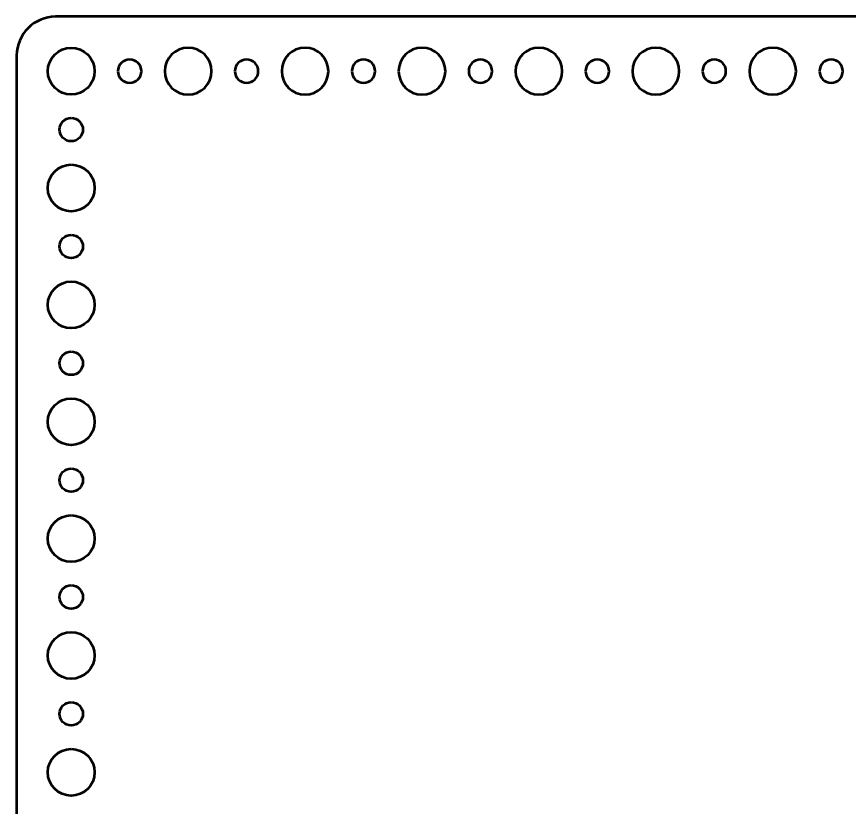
# Model space of a CAD drawing. Header units: centimetres. Extents: x -31.4 to 31.4, y -20.9 to 20.9.
# Drawn here: x -31.45 to -20.77, y 10.8 to 20.95 of the extents above; entities that cross this region are included whole.
import ezdxf

# ---------------------------------------------------------------- set-up
doc = ezdxf.new("R2010")
doc.units = ezdxf.units.CM
doc.header["$MEASUREMENT"] = 0
doc.layers.add('Layer 1', color=7, linetype='Continuous')

msp = doc.modelspace()

# ---------------------------------------------------------------- linework, layer by layer
at = {"layer": 'Layer 1', "lineweight": 53}
for centre, major_axis in [((-30.74999, 20.24999), (0, 0.30001)), ((-30.75, 19.5), (0, 0.15)), ((-30.74999, 18.74999), (0, 0.30001)), ((-30.75, 18), (0, 0.15)), ((-30.74999, 17.24999), (0, 0.30001)), ((-30.75, 16.5), (0, 0.15)), ((-30.74999, 15.74999), (0, 0.30001)), ((-30.75, 15), (0, 0.15)), ((-30.74999, 14.24999), (0, 0.30001)), ((-30.75, 13.5), (0, 0.15)), ((-30.74999, 12.74999), (0, 0.30001)), ((-30.75, 12), (0, 0.15)), ((-30.74999, 11.24999), (0, 0.30001))]:
    msp.add_ellipse(centre, major_axis=major_axis, ratio=1, dxfattribs=at)
for points, knots in [([(-31.45, 0.55), (-31.45, 0.55), (-31.45, 20.45), (-31.45, 20.45), (-31.45, 20.45), (-31.45, 20.72614), (-31.22614, 20.95), (-30.95, 20.95), (-30.95, 20.95), (-30.95, 20.95), (-11.05, 20.95), (-11.05, 20.95), (-11.05, 20.95), (-10.77386, 20.95), (-10.55, 20.72614), (-10.55, 20.45), (-10.55, 20.45), (-10.55, 20.45), (-10.55, 0.55), (-10.55, 0.55), (-10.55, 0.55), (-10.55, 0.27386), (-10.77386, 0.05), (-11.05, 0.05), (-11.05, 0.05), (-11.05, 0.05), (-30.95, 0.05), (-30.95, 0.05), (-30.95, 0.05), (-31.22614, 0.05), (-31.45, 0.27386), (-31.45, 0.55)], [0, 0, 0, 0, 0.11111111, 0.11111111, 0.11111111, 0.11111111, 0.22222222, 0.22222222, 0.22222222, 0.22222222, 0.33333333, 0.33333333, 0.33333333, 0.33333333, 0.44444444, 0.44444444, 0.44444444, 0.44444444, 0.55555556, 0.55555556, 0.55555556, 0.55555556, 0.66666667, 0.66666667, 0.66666667, 0.66666667, 0.77777778, 0.77777778, 0.77777778, 0.77777778, 1, 1, 1, 1]), ([(-29.55, 20.25), (-29.55, 20.41569), (-29.41569, 20.55), (-29.25, 20.55), (-29.25, 20.55), (-29.08431, 20.55), (-28.95, 20.41569), (-28.95, 20.25), (-28.95, 20.25), (-28.95, 20.08431), (-29.08431, 19.95), (-29.25, 19.95), (-29.25, 19.95), (-29.41569, 19.95), (-29.55, 20.08431), (-29.55, 20.25)], [0, 0, 0, 0, 0.2, 0.2, 0.2, 0.2, 0.4, 0.4, 0.4, 0.4, 0.6, 0.6, 0.6, 0.6, 1, 1, 1, 1]), ([(-28.05, 20.25), (-28.05, 20.41569), (-27.91569, 20.55), (-27.75, 20.55), (-27.75, 20.55), (-27.58431, 20.55), (-27.45, 20.41569), (-27.45, 20.25), (-27.45, 20.25), (-27.45, 20.08431), (-27.58431, 19.95), (-27.75, 19.95), (-27.75, 19.95), (-27.91569, 19.95), (-28.05, 20.08431), (-28.05, 20.25)], [0, 0, 0, 0, 0.2, 0.2, 0.2, 0.2, 0.4, 0.4, 0.4, 0.4, 0.6, 0.6, 0.6, 0.6, 1, 1, 1, 1]), ([(-26.55, 20.25), (-26.55, 20.41569), (-26.41569, 20.55), (-26.25, 20.55), (-26.25, 20.55), (-26.08431, 20.55), (-25.95, 20.41569), (-25.95, 20.25), (-25.95, 20.25), (-25.95, 20.08431), (-26.08431, 19.95), (-26.25, 19.95), (-26.25, 19.95), (-26.41569, 19.95), (-26.55, 20.08431), (-26.55, 20.25)], [0, 0, 0, 0, 0.2, 0.2, 0.2, 0.2, 0.4, 0.4, 0.4, 0.4, 0.6, 0.6, 0.6, 0.6, 1, 1, 1, 1]), ([(-25.05, 20.25), (-25.05, 20.41569), (-24.91569, 20.55), (-24.75, 20.55), (-24.75, 20.55), (-24.58431, 20.55), (-24.45, 20.41569), (-24.45, 20.25), (-24.45, 20.25), (-24.45, 20.08431), (-24.58431, 19.95), (-24.75, 19.95), (-24.75, 19.95), (-24.91569, 19.95), (-25.05, 20.08431), (-25.05, 20.25)], [0, 0, 0, 0, 0.2, 0.2, 0.2, 0.2, 0.4, 0.4, 0.4, 0.4, 0.6, 0.6, 0.6, 0.6, 1, 1, 1, 1]), ([(-23.55, 20.25), (-23.55, 20.41569), (-23.41569, 20.55), (-23.25, 20.55), (-23.25, 20.55), (-23.08431, 20.55), (-22.95, 20.41569), (-22.95, 20.25), (-22.95, 20.25), (-22.95, 20.08431), (-23.08431, 19.95), (-23.25, 19.95), (-23.25, 19.95), (-23.41569, 19.95), (-23.55, 20.08431), (-23.55, 20.25)], [0, 0, 0, 0, 0.2, 0.2, 0.2, 0.2, 0.4, 0.4, 0.4, 0.4, 0.6, 0.6, 0.6, 0.6, 1, 1, 1, 1]), ([(-22.05, 20.25), (-22.05, 20.41569), (-21.91569, 20.55), (-21.75, 20.55), (-21.75, 20.55), (-21.58431, 20.55), (-21.45, 20.41569), (-21.45, 20.25), (-21.45, 20.25), (-21.45, 20.08431), (-21.58431, 19.95), (-21.75, 19.95), (-21.75, 19.95), (-21.91569, 19.95), (-22.05, 20.08431), (-22.05, 20.25)], [0, 0, 0, 0, 0.2, 0.2, 0.2, 0.2, 0.4, 0.4, 0.4, 0.4, 0.6, 0.6, 0.6, 0.6, 1, 1, 1, 1]), ([(-30.15, 20.25), (-30.15, 20.33284), (-30.08284, 20.4), (-30, 20.4), (-30, 20.4), (-29.91716, 20.4), (-29.85, 20.33284), (-29.85, 20.25), (-29.85, 20.25), (-29.85, 20.16716), (-29.91716, 20.1), (-30, 20.1), (-30, 20.1), (-30.08284, 20.1), (-30.15, 20.16716), (-30.15, 20.25)], [0, 0, 0, 0, 0.2, 0.2, 0.2, 0.2, 0.4, 0.4, 0.4, 0.4, 0.6, 0.6, 0.6, 0.6, 1, 1, 1, 1]), ([(-28.65, 20.25), (-28.65, 20.33284), (-28.58284, 20.4), (-28.5, 20.4), (-28.5, 20.4), (-28.41716, 20.4), (-28.35, 20.33284), (-28.35, 20.25), (-28.35, 20.25), (-28.35, 20.16716), (-28.41716, 20.1), (-28.5, 20.1), (-28.5, 20.1), (-28.58284, 20.1), (-28.65, 20.16716), (-28.65, 20.25)], [0, 0, 0, 0, 0.2, 0.2, 0.2, 0.2, 0.4, 0.4, 0.4, 0.4, 0.6, 0.6, 0.6, 0.6, 1, 1, 1, 1]), ([(-27.15, 20.25), (-27.15, 20.33284), (-27.08284, 20.4), (-27, 20.4), (-27, 20.4), (-26.91716, 20.4), (-26.85, 20.33284), (-26.85, 20.25), (-26.85, 20.25), (-26.85, 20.16716), (-26.91716, 20.1), (-27, 20.1), (-27, 20.1), (-27.08284, 20.1), (-27.15, 20.16716), (-27.15, 20.25)], [0, 0, 0, 0, 0.2, 0.2, 0.2, 0.2, 0.4, 0.4, 0.4, 0.4, 0.6, 0.6, 0.6, 0.6, 1, 1, 1, 1]), ([(-25.65, 20.25), (-25.65, 20.33284), (-25.58284, 20.4), (-25.5, 20.4), (-25.5, 20.4), (-25.41716, 20.4), (-25.35, 20.33284), (-25.35, 20.25), (-25.35, 20.25), (-25.35, 20.16716), (-25.41716, 20.1), (-25.5, 20.1), (-25.5, 20.1), (-25.58284, 20.1), (-25.65, 20.16716), (-25.65, 20.25)], [0, 0, 0, 0, 0.2, 0.2, 0.2, 0.2, 0.4, 0.4, 0.4, 0.4, 0.6, 0.6, 0.6, 0.6, 1, 1, 1, 1]), ([(-24.15, 20.25), (-24.15, 20.33284), (-24.08284, 20.4), (-24, 20.4), (-24, 20.4), (-23.91716, 20.4), (-23.85, 20.33284), (-23.85, 20.25), (-23.85, 20.25), (-23.85, 20.16716), (-23.91716, 20.1), (-24, 20.1), (-24, 20.1), (-24.08284, 20.1), (-24.15, 20.16716), (-24.15, 20.25)], [0, 0, 0, 0, 0.2, 0.2, 0.2, 0.2, 0.4, 0.4, 0.4, 0.4, 0.6, 0.6, 0.6, 0.6, 1, 1, 1, 1]), ([(-22.65, 20.25), (-22.65, 20.33284), (-22.58284, 20.4), (-22.5, 20.4), (-22.5, 20.4), (-22.41716, 20.4), (-22.35, 20.33284), (-22.35, 20.25), (-22.35, 20.25), (-22.35, 20.16716), (-22.41716, 20.1), (-22.5, 20.1), (-22.5, 20.1), (-22.58284, 20.1), (-22.65, 20.16716), (-22.65, 20.25)], [0, 0, 0, 0, 0.2, 0.2, 0.2, 0.2, 0.4, 0.4, 0.4, 0.4, 0.6, 0.6, 0.6, 0.6, 1, 1, 1, 1]), ([(-21.15, 20.25), (-21.15, 20.33284), (-21.08284, 20.4), (-21, 20.4), (-21, 20.4), (-20.91716, 20.4), (-20.85, 20.33284), (-20.85, 20.25), (-20.85, 20.25), (-20.85, 20.16716), (-20.91716, 20.1), (-21, 20.1), (-21, 20.1), (-21.08284, 20.1), (-21.15, 20.16716), (-21.15, 20.25)], [0, 0, 0, 0, 0.2, 0.2, 0.2, 0.2, 0.4, 0.4, 0.4, 0.4, 0.6, 0.6, 0.6, 0.6, 1, 1, 1, 1])]:
    msp.add_open_spline(points, degree=3, knots=knots, dxfattribs=at)

doc.saveas('drawing.dxf')
